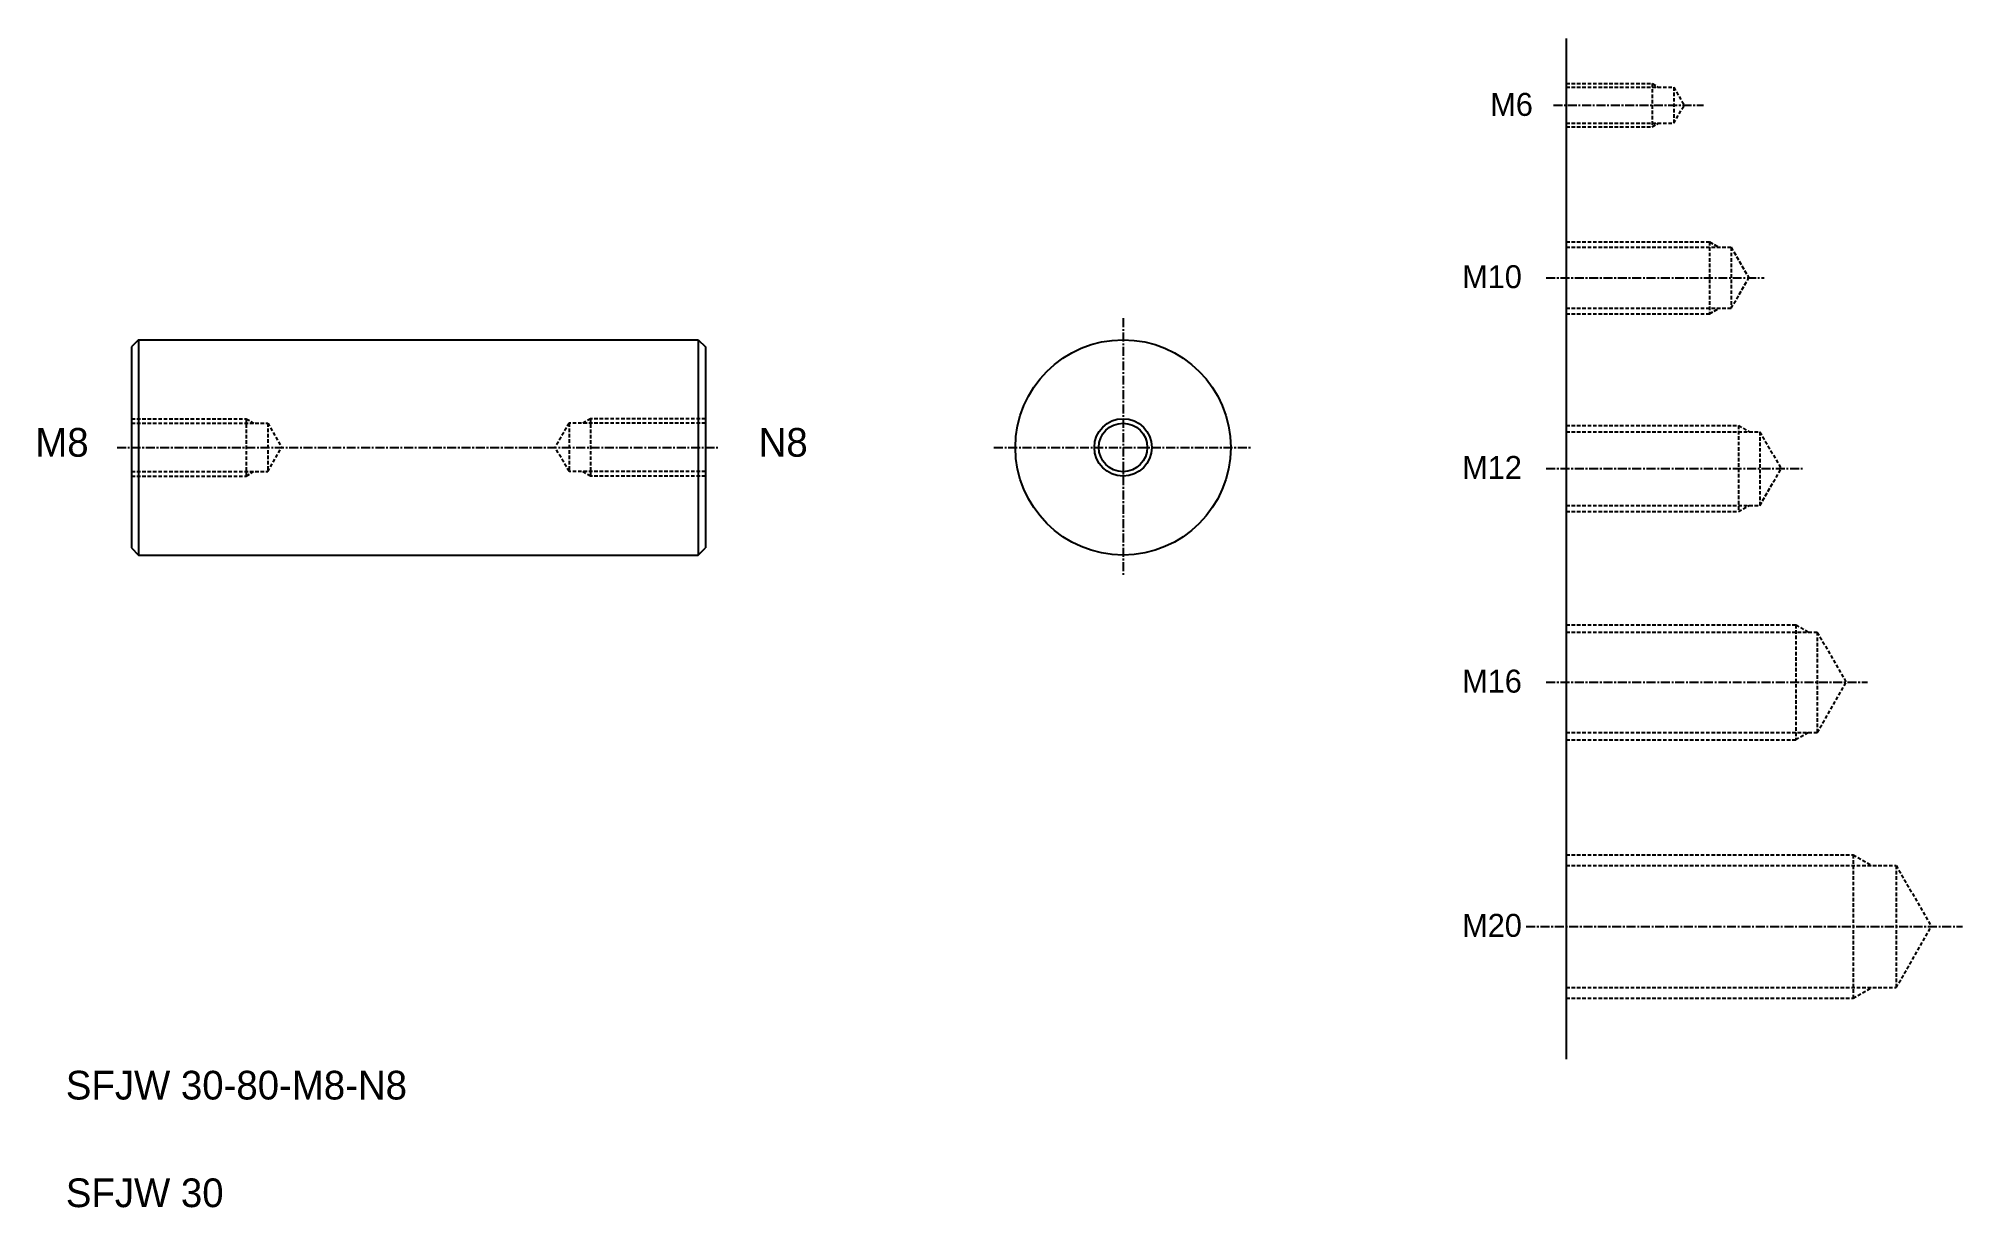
# Model space of a CAD drawing. Extents: x 65 to 333, y 71 to 233.
import ezdxf

# ---------------------------------------------------------------- set-up
doc = ezdxf.new("R2010")
doc.units = 0
doc.linetypes.add('CENTER', pattern=[2, 1.25, -0.25, 0.25, -0.25])
doc.linetypes.add('DASHED', pattern=[0.75, 0.5, -0.25])
doc.layers.get('0').update_dxf_attribs({"linetype": 'CONTINUOUS'})
doc.layers.add('CENTER', color=1, linetype='CENTER')

msp = doc.modelspace()

# ---------------------------------------------------------------- linework, layer by layer
at = {"color": 7, "linetype": 'CONTINUOUS'}
for p, q in [((278.03, 233.44), (278.03, 91.18)), ((79.06, 191.44), (78.06, 190.44)), ((78.06, 190.44), (78.06, 162.44)), ((79.06, 191.44), (79.06, 161.44)), ((79.06, 191.44), (157.06, 191.44)), ((157.06, 191.44), (157.06, 161.44)), ((157.06, 191.44), (158.06, 190.44)), ((158.06, 190.44), (158.06, 162.44)), ((78.06, 162.44), (79.06, 161.44)), ((79.06, 161.44), (157.06, 161.44)), ((157.06, 161.44), (158.06, 162.44))]:
    msp.add_line(p, q, dxfattribs=at)
at = {"color": 3, "linetype": 'DASHED'}
for p, q in [((278.03, 227.14), (290.03, 227.14)), ((278.03, 226.64), (293.03, 226.64)), ((290.03, 227.14), (290.03, 221.14)), ((290.03, 227.14), (290.9, 226.64)), ((293.03, 226.64), (293.03, 221.64)), ((293.03, 226.64), (294.48, 224.14)), ((293.03, 221.64), (294.48, 224.14)), ((278.03, 221.64), (293.03, 221.64)), ((278.03, 221.14), (290.03, 221.14)), ((290.03, 221.14), (290.9, 221.64)), ((278.03, 205.08), (298.03, 205.08)), ((278.03, 204.33), (301.03, 204.33)), ((298.03, 205.08), (298.03, 195.08)), ((298.03, 205.08), (299.33, 204.33)), ((301.03, 204.33), (301.03, 195.83)), ((301.03, 204.33), (303.49, 200.08)), ((301.03, 195.83), (303.49, 200.08)), ((278.03, 195.83), (301.03, 195.83)), ((298.03, 195.08), (299.33, 195.83)), ((278.03, 195.08), (298.03, 195.08)), ((78.06, 180.44), (94.06, 180.44)), ((78.06, 179.82), (97.06, 179.82)), ((94.06, 180.44), (94.06, 172.44)), ((94.06, 180.44), (95.14, 179.82)), ((97.06, 179.82), (97.06, 173.07)), ((97.06, 179.82), (99, 176.44)), ((139.06, 179.82), (137.11, 176.44)), ((158.06, 179.82), (139.06, 179.82)), ((139.06, 179.82), (139.06, 173.07)), ((142.06, 180.44), (140.97, 179.82)), ((158.06, 180.44), (142.06, 180.44)), ((142.06, 180.44), (142.06, 172.44)), ((278.03, 179.49), (302.03, 179.49)), ((278.03, 178.61), (305.03, 178.61)), ((302.03, 179.49), (302.03, 167.49)), ((302.03, 179.49), (303.55, 178.61)), ((305.03, 178.61), (305.03, 168.36)), ((305.03, 178.61), (307.99, 173.49)), ((97.06, 173.07), (99, 176.44)), ((139.06, 173.07), (137.11, 176.44)), ((78.06, 173.07), (97.06, 173.07)), ((78.06, 172.44), (94.06, 172.44)), ((94.06, 172.44), (95.14, 173.07)), ((158.06, 173.07), (139.06, 173.07)), ((142.06, 172.44), (140.97, 173.07)), ((158.06, 172.44), (142.06, 172.44)), ((305.03, 168.36), (307.99, 173.49)), ((278.03, 168.36), (305.03, 168.36)), ((278.03, 167.49), (302.03, 167.49)), ((302.03, 167.49), (303.55, 168.36)), ((278.03, 151.71), (310.03, 151.71)), ((278.03, 150.71), (313.03, 150.71)), ((310.03, 151.71), (310.03, 135.71)), ((310.03, 151.71), (311.77, 150.71)), ((313.03, 150.71), (317.07, 143.71)), ((313.03, 150.71), (313.03, 136.71)), ((313.03, 136.71), (317.07, 143.71)), ((278.03, 136.71), (313.03, 136.71)), ((278.03, 135.71), (310.03, 135.71)), ((310.03, 135.71), (311.77, 136.71)), ((278.03, 119.67), (318.03, 119.67)), ((278.03, 118.17), (324.03, 118.17)), ((318.03, 119.67), (318.03, 99.67)), ((318.03, 119.67), (320.63, 118.17)), ((324.03, 118.17), (324.03, 101.17)), ((324.03, 118.17), (328.94, 109.67)), ((324.03, 101.17), (328.94, 109.67)), ((278.03, 101.17), (324.03, 101.17)), ((278.03, 99.67), (318.03, 99.67)), ((318.03, 99.67), (320.63, 101.17))]:
    msp.add_line(p, q, dxfattribs=at)
for p, q in [((158.06, 183.44), (158.06, 183.44)), ((158.06, 176.44), (158.06, 176.44))]:
    msp.add_line(p, q)
at = {"color": 7, "linetype": 'CONTINUOUS'}
for radius in [15, 4]:
    msp.add_circle((216.27, 176.44), radius, dxfattribs=at)
at = {"color": 3, "linetype": 'CONTINUOUS'}
msp.add_circle((216.27, 176.44), 3.38, dxfattribs=at)
at = {"layer": 'CENTER', "color": 1, "linetype": 'CENTER'}
for p, q in [((276.25, 224.14), (297.18, 224.14)), ((275.24, 200.08), (305.65, 200.08)), ((216.27, 194.44), (216.27, 158.44)), ((76.06, 176.44), (160.06, 176.44)), ((198.27, 176.44), (234.27, 176.44)), ((275.24, 173.49), (310.98, 173.49)), ((275.24, 143.71), (320.03, 143.71)), ((272.45, 109.67), (333.27, 109.67))]:
    msp.add_line(p, q, dxfattribs=at)

# ---------------------------------------------------------------- texts
for s, height, p in [('M6', 3.2, (267.45, 222.65)), ('M10', 3.2, (263.53, 198.64)), ('M8', 4, (64.66, 175.15)), ('N8', 4, (165.48, 175.15)), ('M12', 3.2, (263.53, 172.05)), ('M16', 3.2, (263.53, 142.27)), ('M20', 3.2, (263.53, 108.23)), ('SFJW 30-80-M8-N8', 4, (68.91, 85.56)), ('SFJW 30', 4, (68.91, 70.56))]:
    msp.add_text(s, height=height).set_placement(p)

doc.saveas('drawing.dxf')
